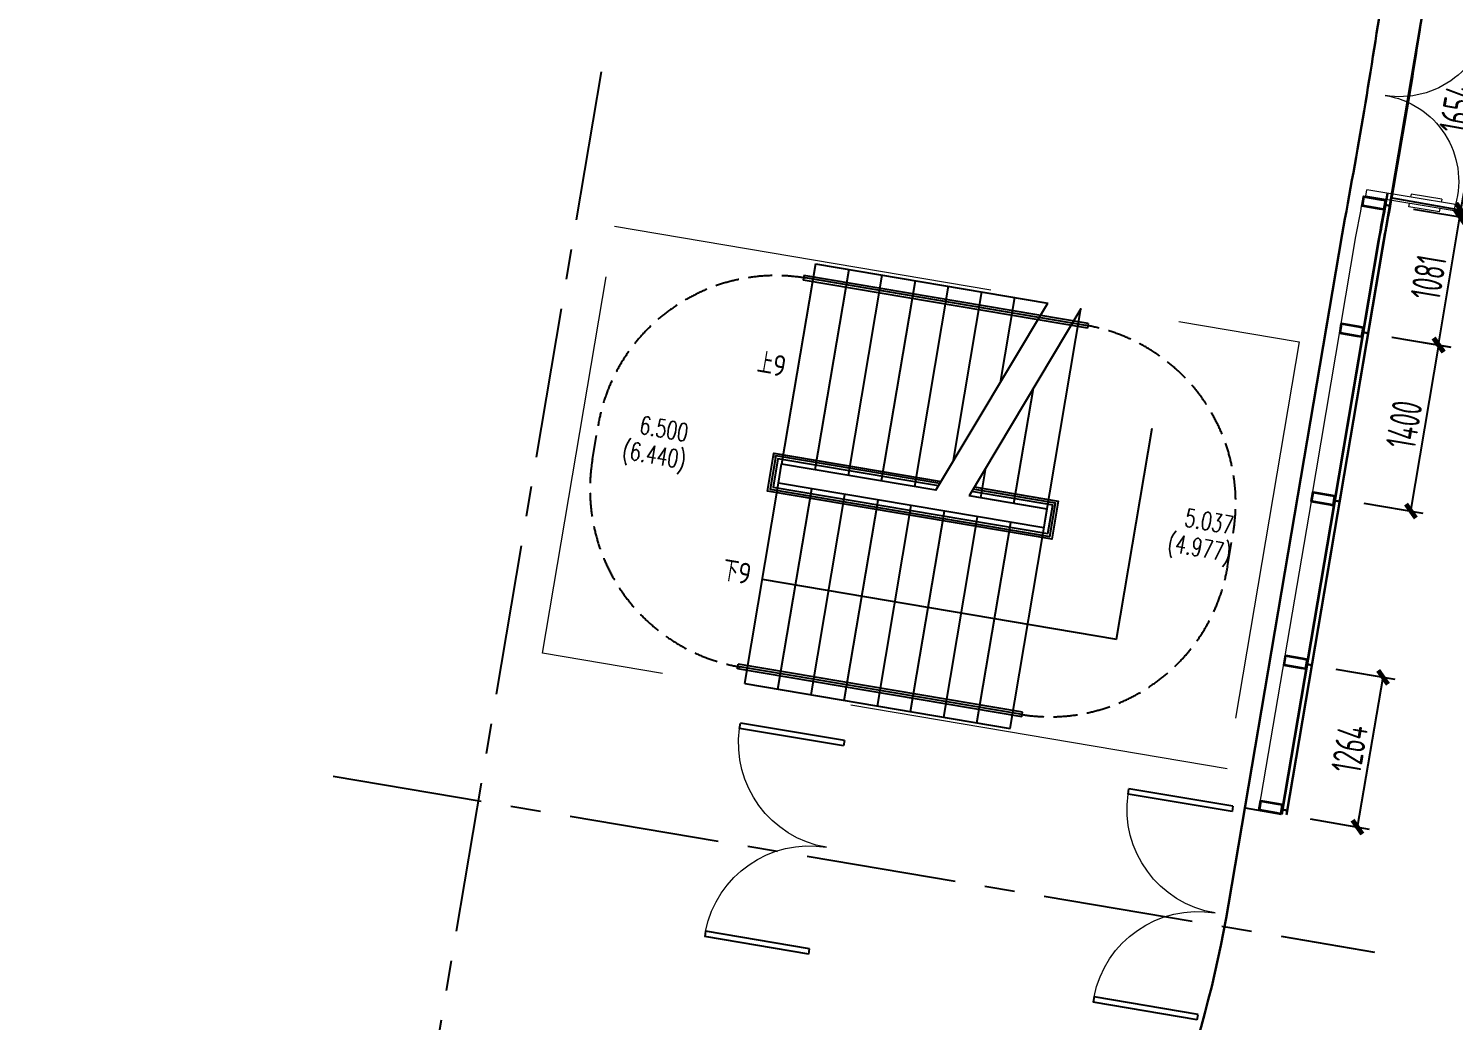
# Model space of a CAD drawing. Extents: x -936 to 12807311, y 101 to 1511157.
# Drawn here: x 12329889 to 12341746, y 1234092 to 1242342 of the extents above; entities that cross this region are included whole.
import ezdxf

# ---------------------------------------------------------------- set-up
doc = ezdxf.new("R2010")
doc.units = 0
doc.header["$LTSCALE"] = 1000
doc.header["$MEASUREMENT"] = 0
for name, pattern in [('PX-GLAZ-F2$0$DASH', [0.35, 0.25, -0.1]), ('PX-ST-F2$0$CENTERX2', [4, 2.5, -0.5, 0.5, -0.5]), ('PX-ST-F2$0$DASH', [0.35, 0.25, -0.1]), ('PX-ST-F2$0$HIDDEN2', [4.7625, 3.175, -1.5875])]:
    doc.linetypes.add(name, pattern=pattern)
for name, color, linetype in [('PX-GLAZ-F2$0$H上层轮廓投影线', 4, 'Continuous'), ('PX-GLAZ-F2$0$PX-GLAZ-F2$0$PX-GLAZ-F2$0$幕墙线', 104, 'Continuous'), ('PX-GLAZ-F2$0$PX-PLAN-F2-T1$0$A-DIMS-150', 1, 'Continuous'), ('PX-GLAZ-F2$0$绿化', 3, 'Continuous'), ('PX-ST-F2$0$A-ANNO-TABL', 73, 'Continuous'), ('PX-ST-F2$0$A-DOTE', 14, 'PX-ST-F2$0$CENTERX2'), ('PX-ST-F2$0$A-GLAZ', 4, 'Continuous'), ('PX-ST-F2$0$A-STRS', 4, 'Continuous'), ('PX-ST-F2$0$DIM_SYMB', 3, 'Continuous'), ('PX-ST-F2$0$PUB_TEXT', 7, 'Continuous'), ('PX-ST-F2$0$WINDOW', 4, 'Continuous')]:
    doc.layers.add(name, color=color, linetype=linetype)
for name, color, linetype, lineweight in [('PX-GLAZ-F2$0$PX-GLAZ-F2$0$_EDO-ALUMINIUM-SECTION', 90, 'Continuous', 30), ('PX-GLAZ-F2$0$PX-GLAZ-F2$0$_EDO-ALUMINIUM-VIEW', 94, 'Continuous', 18), ('PX-GLAZ-F2$0$PX-GLAZ-F2$0$_EDO-GLASS-SECTION', 130, 'Continuous', 30), ('PX-GLAZ-F2$0$PX-GLAZ-F2$0$PX-GLAZ-F2$0$板边线', 36, 'Continuous', 30), ('PX-GLAZ-F2$0$PX-GLAZ-F2$0$WINDOW', 4, 'Continuous', 5), ('PX-ST-F2$0$A-STRS-HDDN', 5, 'PX-ST-F2$0$HIDDEN2', 15)]:
    doc.layers.add(name, color=color, linetype=linetype, lineweight=lineweight)
doc.styles.add('PX-GLAZ-F2$0$PX-PLAN-F2-T1$0$XD2008_T3', font='xd-hzs.shx', dxfattribs={"width": 0.7, "bigfont": 'xd-hztxt.shx'})
doc.styles.add('PX-ST-F2$0$_TCH_DIM', font='SIMPLEX', dxfattribs={"bigfont": 'GBCBIG'})
doc.styles.add('PX-ST-F2$0$Standard', font='gbenor.shx', dxfattribs={"bigfont": 'gbcbig.shx'})
doc.dimstyles.new('PX-GLAZ-F2$0$PX-PLAN-F2-T1$0$XD300$0&&100', dxfattribs={"dimtxt": 250, "dimasz": 100, "dimexe": 100, "dimexo": 200, "dimgap": 50, "dimtad": 1, "dimdec": 0, "dimzin": 0, "dimdsep": 46, "dimtxsty": 'PX-GLAZ-F2$0$PX-PLAN-F2-T1$0$XD2008_T3', "dimblk": 'PX-GLAZ-F2$0$PX-PLAN-F2-T1$0$_ArchTick', "dimcen": 0.09, "dimclrt": 4, "dimazin": 2, "dimtfac": 1, "dimtdec": 0, "dimtix": 1, "dimtmove": 2, "dimatfit": 3, "dimfxl": 0, "dimtolj": 1, "dimtzin": 0, "dimarcsym": 0})

# ---------------------------------------------------------------- blocks, each defined once
blk = doc.blocks.new('PX-ST-F2$0$01-ST-12 F2')
at = {"layer": 'PX-ST-F2$0$A-ANNO-TABL', "linetype": 'PX-ST-F2$0$DASH', "ltscale": 0.8}
for points in [[(12334581, 1238761), (12334628, 1239037)], [(12339867, 1237869), (12339913, 1238145)]]:
    blk.add_lwpolyline(points, dxfattribs=at)
for centre, start, end in [((12336107, 1238787), 80.4236, 170.4236), ((12338434, 1238395), 350.4237, 80.4237), ((12336061, 1238511), 170.4236, 260.4236), ((12338388, 1238118), 260.4237, 350.4237)]:
    blk.add_arc(centre, 1500, start, end, dxfattribs=at)
at = {"layer": 'PX-ST-F2$0$A-STRS'}
for p, q in [((12336437, 1240384, 0), (12336156, 1238718)), ((12336437, 1240384, 0), (12338370, 1240058, 0)), ((12336340, 1240289), (12336334, 1240250)), ((12336714, 1240338), (12336432, 1238671)), ((12336990, 1240291), (12336709, 1238625)), ((12337266, 1240245), (12336985, 1238578)), ((12337542, 1240198), (12337261, 1238532)), ((12337818, 1240152), (12337579, 1238736)), ((12337439, 1238502, 0), (12338370, 1240058)), ((12338094, 1240105), (12337975, 1239397)), ((12338089, 1238392), (12338251, 1239350)), ((12336091, 1238810), (12336084, 1238771)), ((12337439, 1238502), (12336156, 1238718)), ((12337813, 1238439), (12337855, 1238689)), ((12335849, 1236894, 0), (12336130, 1238560)), ((12336125, 1236847), (12336406, 1238514)), ((12338338, 1238188), (12336130, 1238560)), ((12336401, 1236801), (12336682, 1238467)), ((12338365, 1238345), (12337715, 1238455)), ((12336677, 1236754), (12336958, 1238420)), ((12336953, 1236707), (12337234, 1238374)), ((12338057, 1236521, 0), (12338365, 1238345)), ((12337229, 1236661), (12337510, 1238327)), ((12337505, 1236614), (12337786, 1238281)), ((12337781, 1236568), (12338062, 1238234)), ((12335788, 1237016), (12335795, 1237055)), ((12335849, 1236894, 0), (12338057, 1236521, 0))]:
    blk.add_line(p, q, dxfattribs=at)
at = {"layer": 'PX-ST-F2$0$A-STRS', "linetype": 'PX-ST-F2$0$HIDDEN2'}
for p, q in [((12338700, 1239851), (12336334, 1240250)), ((12338704, 1239870), (12336337, 1240270)), ((12338707, 1239890), (12336340, 1240289)), ((12338158, 1236636), (12335791, 1237035)), ((12338161, 1236656), (12335795, 1237055)), ((12338155, 1236616), (12335788, 1237016))]:
    blk.add_line(p, q, dxfattribs=at)
at = {"layer": 'PX-ST-F2$0$A-STRS'}
for points in [[(12338346, 1238233), (12338646, 1240012), (12337715, 1238455)], [(12337759, 1238529), (12338457, 1238411), (12338404, 1238095), (12336037, 1238495), (12336091, 1238810), (12337483, 1238575)], [(12337472, 1238557), (12336107, 1238787), (12336061, 1238511), (12338388, 1238118), (12338434, 1238395), (12337748, 1238510)], [(12337461, 1238538), (12336124, 1238764), (12336084, 1238527), (12338371, 1238141), (12338411, 1238378), (12337737, 1238492)], [(12336130, 1238560), (12336156, 1238718)]]:
    blk.add_lwpolyline(points, dxfattribs=at)
at = {"layer": 'PX-ST-F2$0$A-STRS', "linetype": 'PX-ST-F2$0$HIDDEN2'}
for points in [[(12338707, 1239890), (12338700, 1239851)], [(12338155, 1236616), (12338161, 1236656)]]:
    blk.add_lwpolyline(points, dxfattribs=at)
at = {"layer": 'PX-ST-F2$0$A-STRS-HDDN'}
blk.add_lwpolyline([(12339862, 1236186), (12334167, 1237147), (12334766, 1240697), (12340461, 1239736)], close=True, dxfattribs=at)
at = {"layer": 'PX-ST-F2$0$DIM_SYMB', "elevation": 0}
for points in [[(12336291, 1239516, 0, 0, 0), (12337709, 1239277, 40, 0, 0), (12337857, 1239252, 0, 0, 0)], [(12339239, 1239019, 0, 0, 0), (12338394, 1239161, 40, 0, 0), (12338247, 1239186, 0, 0, 0)]]:
    blk.add_lwpolyline(points, format="xyseb", dxfattribs=at)
for points in [[(12338943, 1237264), (12339239, 1239019)], [(12335995, 1237762), (12338943, 1237264)]]:
    blk.add_lwpolyline(points, dxfattribs=at)
at = {"char_height": 175, "rotation": 350.4236, "style": 'PX-ST-F2$0$Standard'}
for s, insert, attachment_point in [('上9', (12336206, 1239615, 0), 3), ('下9', (12335887, 1237716, 0), 9)]:
    blk.add_mtext_dynamic_manual_height_columns(s, width=1016.71, gutter_width=1750, heights=[0], dxfattribs=dict(at, insert=insert, attachment_point=attachment_point))
blk = doc.blocks.new('PX-ST-F2$0$$DorLib2D$00000002')
for p, q in [((-0.5, 0), (-0.5, 0.4875)), ((-0.475, 0.4875), (-0.5, 0.4875)), ((-0.475, 0), (-0.475, 0.4875)), ((0.475, 0), (0.475, 0.4875)), ((0.475, 0.4875), (0.5, 0.4875)), ((0.5, 0), (0.5, 0.4875)), ((-0.5, 0), (-0.475, 0)), ((0.5, 0), (0.475, 0))]:
    blk.add_line(p, q)
at = {"lineweight": 13}
for centre, start, end in [((-0.4875, 0), 0, 88.53072), ((0.4875, 0), 91.46928, 180)]:
    blk.add_arc(centre, 0.4875, start, end, dxfattribs=at)
blk = doc.blocks.new('PX-ST-F2')
at = {"layer": 'PX-ST-F2$0$A-DOTE', "ltscale": 0.5}
for points in [[(12334654, 1241983), (12333298, 1233947)], [(12332423, 1236123), (12341089, 1234661)]]:
    blk.add_lwpolyline(points, dxfattribs=at)
at = {"layer": 'PX-ST-F2$0$A-GLAZ'}
blk.add_lwpolyline([(12340691, 1239900), (12340026, 1235956)], dxfattribs=at)
blk.add_blockref('PX-ST-F2$0$01-ST-12 F2', (0, 0))
at = {"layer": 'PX-ST-F2$0$WINDOW', "xscale": 1800, "yscale": -1800, "zscale": 200, "rotation": 260.4843192997545}
for p in [(12336530, 1235532), (12339762, 1234986)]:
    blk.add_blockref('PX-ST-F2$0$$DorLib2D$00000002', p, dxfattribs=at)
at = {"layer": 'PX-ST-F2$0$PUB_TEXT', "style": 'PX-ST-F2$0$_TCH_DIM', "width": 0.705882}
for s, p in [('6.500', (12334965, 1238975)), ('(6.440)', (12334822, 1238769)), ('5.037', (12339501, 1238204)), ('(4.977)', (12339359, 1237998))]:
    blk.add_text(s, height=148.8, rotation=350, dxfattribs=at).set_placement(p)
blk = doc.blocks.new('PX-GLAZ-F2$0$PX-GLAZ-F2$0$$DorLib2D$00000011')
for p, q in [((-0.5333, 0.4576), (-0.5333, -0.009)), ((-0.5333, 0.4576), (-0.5, 0.4576)), ((-0.5, 0.4576), (-0.5, -0.009)), ((0.5001, 0.4709), (0.5001, 0.0042)), ((0.5334, 0.4709), (0.5001, 0.4709)), ((0.5334, 0.4709), (0.5334, 0.0042)), ((-0.55, 0.3829), (-0.5333, 0.3829)), ((-0.4833, 0.3829), (-0.5, 0.3829)), ((0.4834, 0.3962), (0.5001, 0.3962)), ((0.5501, 0.3962), (0.5334, 0.3962)), ((0.4834, 0.2346), (0.5001, 0.2346)), ((0.5501, 0.2346), (0.5334, 0.2346)), ((-0.55, 0.2213), (-0.5333, 0.2213)), ((-0.4833, 0.2213), (-0.5, 0.2213)), ((0.5334, 0.0042), (0.5001, 0.0042)), ((-0.5333, -0.009), (-0.5, -0.009))]:
    blk.add_line(p, q)
at = {"lineweight": 13}
for p, q in [((-0.55, 0.3829), (-0.55, 0.2213)), ((-0.4833, 0.3829), (-0.4833, 0.2213)), ((0.4834, 0.3962), (0.4834, 0.2346)), ((0.5501, 0.3962), (0.5501, 0.2346))]:
    blk.add_line(p, q, dxfattribs=at)
for centre, radius, start, end in [((-0.4495, 0.0109), 0.4496, 359.14966, 96.44547), ((0.4685, 0.0035), 0.4685, 86.13105, 179.90772)]:
    blk.add_arc(centre, radius, start, end, dxfattribs=at)
blk = doc.blocks.new('PX-GLAZ-F2$0$PX-GLAZ-F2$0$标准块')
at = {"layer": 'PX-GLAZ-F2$0$PX-GLAZ-F2$0$_EDO-ALUMINIUM-SECTION'}
blk.add_line((0, 0), (0, -46, 0), dxfattribs=at)
at = {"layer": 'PX-GLAZ-F2$0$PX-GLAZ-F2$0$_EDO-ALUMINIUM-SECTION', "extrusion": (1.58294e-17, 0.001776, 0.999998)}
for points in [[(40, -49), (40, -85), (40, -233), (-40, -233), (-40, -85), (-40, -46), (40, -46)], [(37, -49), (37, -85), (37, -85), (37, -230), (-37, -230), (-37, -85), (-37, -85), (-37, -49), (37, -49)]]:
    blk.add_lwpolyline(points, close=True, dxfattribs=at)
blk = doc.blocks.new('*U510')
at = {"layer": 'PX-GLAZ-F2$0$PX-GLAZ-F2$0$_EDO-ALUMINIUM-SECTION', "extrusion": (2.64852e-07, 4.66184e-05, 1), "xscale": -1, "rotation": 179.6744779348332}
blk.add_blockref('PX-GLAZ-F2$0$PX-GLAZ-F2$0$标准块', (46, 0, 0), dxfattribs=at)
blk = doc.blocks.new('PX-GLAZ-F2$0$PX-PLAN-F2-T1$0$_ArchTick')
at = {"color": 0, "linetype": 'ByBlock', "const_width": 0.4}
blk.add_lwpolyline([(-0.5, -0.5), (0.5, 0.5)], dxfattribs=at)
blk = doc.blocks.new('*D565')
at = {"layer": 'Defpoints', "color": 0, "transparency": 16777216}
for p in [(12340570, 1237047, 8), (12341160, 1236946), (12340357, 1235801)]:
    blk.add_point(p, dxfattribs=at)
at = {"layer": 'PX-GLAZ-F2$0$PX-PLAN-F2-T1$0$A-DIMS-150', "color": 0, "lineweight": -2, "transparency": 16777216}
for p, q in [((12340767, 1237014), (12341258, 1236930)), ((12340947, 1235700), (12341160, 1236946)), ((12340554, 1235768), (12341045, 1235684))]:
    blk.add_line(p, q, dxfattribs=at)
at = {"layer": 'PX-GLAZ-F2$0$PX-PLAN-F2-T1$0$A-DIMS-150', "color": 0, "lineweight": -2, "transparency": 16777216, "xscale": 100, "yscale": 100, "zscale": 100}
for p, rotation in [((12341160, 1236946), 80.29801232075924), ((12340947, 1235700), 260.2980123207593)]:
    blk.add_blockref('PX-GLAZ-F2$0$PX-PLAN-F2-T1$0$_ArchTick', p, dxfattribs=dict(at, rotation=rotation))
at = {"layer": 'PX-GLAZ-F2$0$PX-PLAN-F2-T1$0$A-DIMS-150', "color": 4, "transparency": 16777216, "insert": (12340881, 1236353), "char_height": 250, "attachment_point": 5, "rotation": 80.298, "style": 'PX-GLAZ-F2$0$PX-PLAN-F2-T1$0$XD2008_T3'}
blk.add_mtext('\\A1;1264', dxfattribs=at)
blk = doc.blocks.new('*D567')
at = {"layer": 'Defpoints', "color": 0, "transparency": 16777216}
for p in [(12341035, 1239809, 41), (12341624, 1239709), (12340802, 1238428, 41)]:
    blk.add_point(p, dxfattribs=at)
at = {"layer": 'PX-GLAZ-F2$0$PX-PLAN-F2-T1$0$A-DIMS-150', "color": 0, "lineweight": -2, "transparency": 16777216}
for p, q in [((12341233, 1239775), (12341723, 1239693)), ((12341392, 1238329), (12341624, 1239709)), ((12341000, 1238395), (12341490, 1238312))]:
    blk.add_line(p, q, dxfattribs=at)
at = {"layer": 'PX-GLAZ-F2$0$PX-PLAN-F2-T1$0$A-DIMS-150', "color": 0, "lineweight": -2, "transparency": 16777216, "xscale": 100, "yscale": 100, "zscale": 100}
for p, rotation in [((12341624, 1239709), 80.42466920029328), ((12341392, 1238329), 260.4246692002932)]:
    blk.add_blockref('PX-GLAZ-F2$0$PX-PLAN-F2-T1$0$_ArchTick', p, dxfattribs=dict(at, rotation=rotation))
at = {"layer": 'PX-GLAZ-F2$0$PX-PLAN-F2-T1$0$A-DIMS-150', "color": 4, "transparency": 16777216, "insert": (12341335, 1239048), "char_height": 250, "attachment_point": 5, "rotation": 80.4247, "style": 'PX-GLAZ-F2$0$PX-PLAN-F2-T1$0$XD2008_T3'}
blk.add_mtext('\\A1;1400', dxfattribs=at)
blk = doc.blocks.new('*D568')
at = {"layer": 'Defpoints', "color": 0, "transparency": 16777216}
for p in [(12341214, 1240875, 41), (12341800, 1240776), (12341035, 1239809, 41)]:
    blk.add_point(p, dxfattribs=at)
at = {"layer": 'PX-GLAZ-F2$0$PX-PLAN-F2-T1$0$A-DIMS-150', "color": 0, "lineweight": -2, "transparency": 16777216}
for p, q in [((12341412, 1240841), (12341898, 1240760)), ((12341621, 1239710), (12341800, 1240776)), ((12341233, 1239776), (12341719, 1239694))]:
    blk.add_line(p, q, dxfattribs=at)
at = {"layer": 'PX-GLAZ-F2$0$PX-PLAN-F2-T1$0$A-DIMS-150', "color": 0, "lineweight": -2, "transparency": 16777216, "xscale": 100, "yscale": 100, "zscale": 100}
for p, rotation in [((12341800, 1240776), 80.46843967127589), ((12341621, 1239710), 260.4684396712759)]:
    blk.add_blockref('PX-GLAZ-F2$0$PX-PLAN-F2-T1$0$_ArchTick', p, dxfattribs=dict(at, rotation=rotation))
at = {"layer": 'PX-GLAZ-F2$0$PX-PLAN-F2-T1$0$A-DIMS-150', "color": 4, "transparency": 16777216, "insert": (12341538, 1240272), "char_height": 250, "attachment_point": 5, "rotation": 80.4684, "style": 'PX-GLAZ-F2$0$PX-PLAN-F2-T1$0$XD2008_T3'}
blk.add_mtext('\\A1;1081', dxfattribs=at)
blk = doc.blocks.new('*D569')
at = {"layer": 'Defpoints', "color": 0, "transparency": 16777216}
for p in [(12341312, 1242601, 41), (12342099, 1242460), (12341021, 1240973, 41)]:
    blk.add_point(p, dxfattribs=at)
at = {"layer": 'PX-GLAZ-F2$0$PX-PLAN-F2-T1$0$A-DIMS-150', "color": 0, "lineweight": -2, "transparency": 16777216}
for p, q in [((12341509, 1242566), (12342197, 1242442)), ((12341808, 1240832), (12342099, 1242460)), ((12341218, 1240938), (12341906, 1240815))]:
    blk.add_line(p, q, dxfattribs=at)
at = {"layer": 'PX-GLAZ-F2$0$PX-PLAN-F2-T1$0$A-DIMS-150', "color": 0, "lineweight": -2, "transparency": 16777216, "xscale": 100, "yscale": 100, "zscale": 100}
for p, rotation in [((12342099, 1242460), 79.85495814286803), ((12341808, 1240832), 259.854958142868)]:
    blk.add_blockref('PX-GLAZ-F2$0$PX-PLAN-F2-T1$0$_ArchTick', p, dxfattribs=dict(at, rotation=rotation))
at = {"layer": 'PX-GLAZ-F2$0$PX-PLAN-F2-T1$0$A-DIMS-150', "color": 4, "transparency": 16777216, "insert": (12341781, 1241677), "char_height": 250, "attachment_point": 5, "rotation": 79.855, "style": 'PX-GLAZ-F2$0$PX-PLAN-F2-T1$0$XD2008_T3'}
blk.add_mtext('\\A1;1654', dxfattribs=at)
blk = doc.blocks.new('PX-GLAZ-F2')
at = {"layer": 'PX-GLAZ-F2$0$绿化', "ltscale": 100}
h = blk.add_hatch(dxfattribs=at)
h.set_pattern_fill('CROSS', color=256, scale=200)
h.set_pattern_definition([(0, (0, 0), (317.5, 317.5), [158.75, -476.25]), (90, (79.38, -79.38), (-317.5, 317.5), [158.75, -476.25])])
edge = h.paths.add_edge_path()
edge.add_spline(control_points=[(12248706, 1227659.1), (12249131.2, 1228506.9), (12249645.7, 1229303.6), (12250243.3, 1230039.9)], knot_values=[0, 0, 0, 0, 0.216924, 0.216924, 0.216924, 0.216924], weights=[1, 0.9960825, 0.9960825, 1], degree=3, periodic=0)
edge.add_spline(control_points=[(12250243.3, 1230039.9), (12252309.9, 1232880.9), (12254376.5, 1235721.8), (12256443.1, 1238562.8)], knot_values=[0.216924, 0.216924, 0.216924, 0.216924, 1.216924, 1.216924, 1.216924, 1.216924], weights=[1, 1, 1, 1], degree=3, periodic=0)
edge.add_spline(control_points=[(12256443.1, 1238562.8), (12256855.1, 1239129.1), (12257479, 1239447.2), (12258179.2, 1239448.1)], knot_values=[1.216924, 1.216924, 1.216924, 1.216924, 2.1576116, 2.1576116, 2.1576116, 2.1576116], weights=[1, 0.9276084, 0.9276084, 1], degree=3, periodic=0)
edge.add_spline(control_points=[(12258179.2, 1239448.1), (12258879.5, 1239448.9), (12259504.2, 1239132.3), (12259917.5, 1238567)], knot_values=[2.1576116, 2.1576116, 2.1576116, 2.1576116, 3.0982992, 3.0982992, 3.0982992, 3.0982992], weights=[1, 0.9276084, 0.9276084, 1], degree=3, periodic=0)
edge.add_spline(control_points=[(12259917.5, 1238567), (12260548, 1237710.5), (12261178.5, 1236854), (12261808.9, 1235997.5)], knot_values=[3.0982992, 3.0982992, 3.0982992, 3.0982992, 4.0982992, 4.0982992, 4.0982992, 4.0982992], weights=[1, 1, 1, 1], degree=3, periodic=0)
edge.add_spline(control_points=[(12261808.9, 1235997.5), (12263521.2, 1233671.3), (12265804.9, 1231902.8), (12268485.4, 1230826.9)], knot_values=[4.0982992, 4.0982992, 4.0982992, 4.0982992, 4.6528594, 4.6528594, 4.6528594, 4.6528594], weights=[1, 0.9745357, 0.9745357, 1], degree=3, periodic=0)
edge.add_spline(control_points=[(12268485.4, 1230826.9), (12268662.4, 1231007.2), (12268731.6, 1231250.2), (12268676.3, 1231496.7)], knot_values=[4.6528594, 4.6528594, 4.6528594, 4.6528594, 5.6498533, 5.6498533, 5.6498533, 5.6498533], weights=[1, 0.9188681, 0.9188681, 1], degree=3, periodic=0)
edge.add_spline(control_points=[(12268676.3, 1231496.7), (12268617.1, 1231738.6), (12268468.8, 1231938.7), (12268254.4, 1232065.5)], knot_values=[5.6498533, 5.6498533, 5.6498533, 5.6498533, 6.4465126, 6.4465126, 6.4465126, 6.4465126], weights=[1, 0.9478068, 0.9478068, 1], degree=3, periodic=0)
edge.add_spline(control_points=[(12268254.4, 1232065.5), (12267103.1, 1232776.1), (12266083.6, 1233665.5), (12265223.4, 1234709.7)], knot_values=[6.4465126, 6.4465126, 6.4465126, 6.4465126, 6.7752636, 6.7752636, 6.7752636, 6.7752636], weights=[1, 0.9910138, 0.9910138, 1], degree=3, periodic=0)
edge.add_spline(control_points=[(12265223.4, 1234709.7), (12264096, 1236051.5), (12262129.6, 1238391.9), (12260372, 1242231), (12256480.6, 1243543.3), (12252849.4, 1241495), (12250340.6, 1238037), (12248070.6, 1234565), (12247519.7, 1230670.2), (12248353, 1228555.3), (12248706, 1227659.1)], knot_values=[6.7752636, 6.7752636, 6.7752636, 6.7752636, 5292.8749688, 9226.3852839, 12034.2999802, 16515.783225, 20509.8368597, 24941.2220346, 28831.152857, 31691.1016259, 31691.1016259, 31691.1016259, 31691.1016259], weights=[1, 1, 1, 1, 1, 1, 1, 1, 1, 1, 1], degree=3, periodic=0)
edge = h.paths.add_edge_path()
edge.add_line((12350572.1, 1250171.9), (12345847.5, 1250548.3))
edge.add_line((12345847.5, 1250548.3), (12342141.8, 1229321))
edge.add_arc((12336175.4, 1230692.1), 6121.9, 302.60421, 347.05847, ccw=False)
edge.add_arc((12345389.7, 1216855.3), 10503.8, 124.27677, 148.99986)
edge.add_arc((12344287.8, 1217517.4), 9218.3, 148.99986, 195.78563)
edge.add_arc((12226671.4, 1184267.2), 113007.7, 14.3349, 15.785626, ccw=False)
edge.add_arc((12324166, 1209181.5), 12380.1, -17.80782, 14.3349, ccw=False)
edge.add_line((12335952.9, 1205395.4), (12334257.7, 1200117.8))
edge.add_arc((12334246.6, 1197712), 2405.9, 11.27506, 89.73573, ccw=False)
edge.add_arc((12335021.7, 1197866.5), 1615.6, -9.56278, 11.27506, ccw=False)
edge.add_arc((12318788.1, 1200601.3), 18077.9, 349.66451, 350.43722, ccw=False)
edge.add_line((12336572.7, 1197357.9), (12337158.7, 1197228.4))
edge.add_line((12337158.7, 1197228.4), (12338932.8, 1205257.3))
edge.add_arc((12331756, 1206843.1), 7350, 347.53975, 385.14259)
edge.add_line((12338409.6, 1209966), (12337135.1, 1212681.5))
edge.add_arc((12343155, 1215506.9), 6650, 136.3842, 205.14259, ccw=False)
edge.add_line((12338340.5, 1220094.1), (12341350.4, 1223253.1))
edge.add_arc((12336029.1, 1228323.2), 7350, 316.3842, 350.09754)
edge.add_line((12343269.6, 1227059.2), (12347090.2, 1248944.5))
edge.add_line((12347090.2, 1248944.5), (12351754.6, 1248573))
edge.add_arc((12350316, 1248745.8), 1448.9, 353.14964, 439.81841)
edge = h.paths.add_edge_path()
edge.add_line((12329890.5, 1220636.8), (12332760, 1212631.4))
edge.add_line((12332760, 1212631.4), (12329676.6, 1211775.2))
edge.add_line((12329676.6, 1211775.2), (12331314.6, 1212230))
edge.add_line((12331314.6, 1212230), (12332557.8, 1207752.6))
edge.add_line((12332557.8, 1207752.6), (12330392.5, 1207151.4))
edge.add_arc((12335853.3, 1214426.6), 9096.6, 186.95866, 233.10806, ccw=False)
edge.add_arc((12340898.8, 1215042.4), 14179.5, 162.97302, 186.95866, ccw=False)
edge.add_arc((12329376.2, 1218571.1), 2128.8, 76.01983, 162.97302, ccw=False)
edge = h.paths.add_edge_path()
edge.add_spline(control_points=[(12297159.8, 1230058.2), (12297328.4, 1230848.4), (12297611.5, 1232175), (12298661.8, 1234113.7), (12300752.4, 1233643.1), (12302179.5, 1231710.5), (12305502.7, 1231446.7), (12308858, 1230950.4), (12312135.6, 1229259.9), (12315220.2, 1226420), (12318080.9, 1222865.1), (12322418.9, 1219690.6), (12322542.4, 1214282.7), (12320895.5, 1209063.7), (12315723.8, 1207150.9), (12311909, 1207413.1), (12309758.9, 1207758.4), (12309129.1, 1207859.5), (12310995.9, 1207584.2), (12312844.4, 1207963.6), (12314451.8, 1208952), (12317354.8, 1210737), (12318732.3, 1213854), (12318097.8, 1217202.3), (12317569.7, 1221919.1), (12314841.7, 1225803.1), (12310583.9, 1227900.3), (12307035.2, 1229914.1), (12303029.1, 1230689.2), (12298985.3, 1230144.5), (12298893.7, 1229984.7), (12298802.1, 1229824.9), (12298710.5, 1229665.1), (12298697.1, 1229625.6), (12298683.7, 1229586), (12298670.3, 1229546.5), (12298166.8, 1229717.1), (12297663.3, 1229887.7), (12297159.8, 1230058.2)], knot_values=[0, 0, 0, 0, 2509.7004078, 4213.3598332, 5630.1776835, 7984.5189108, 11137.8176945, 14924.0914678, 18297.5573608, 21965.6588708, 27403.8026942, 32175.7889264, 37032.3805134, 42474.2608416, 47438.6991661, 52055.119781, 53967.6326245, 53967.6326245, 53967.6326245, 53968.3303403, 53968.3303403, 53968.3303403, 53969.5371147, 53969.5371147, 53969.5371147, 53970.5387264, 53970.5387264, 53970.5387264, 53971.188756, 53971.188756, 53971.188756, 53972.188756, 53972.188756, 53972.188756, 53973.188756, 53973.188756, 53973.188756, 53974.188756, 53974.188756, 53974.188756, 53974.188756], weights=[1, 1, 1, 1, 1, 1, 1, 1, 1, 1, 1, 1, 1, 1, 1, 1, 1, 1, 0.9598425, 0.9598425, 1, 0.8822789, 0.8822789, 1, 0.9181306, 0.9181306, 1, 0.9650973, 0.9650973, 1, 1, 1, 1, 1, 1, 1, 1, 1, 1], degree=3, periodic=0)
edge = h.paths.add_edge_path()
edge.add_arc((12264417, 1231062), 31784.2, 288.69408, 306.13039)
edge.add_arc((12282712.2, 1205688.8), 536.1, 326.20587, 388.29705)
edge.add_arc((12282257.3, 1205342), 1104.7, 32.95484, 44.08798)
edge.add_arc((12296904.8, 1178998.3), 30446.8, 117.06634, 124.81688)
edge.add_arc((12270335.2, 1229379), 26995.3, 242.81788, 289.89359, ccw=False)
edge.add_arc((12269712.4, 1219643.1), 18465.3, 214.97876, 230.64533, ccw=False)
edge.add_arc((12280518, 1228316.3), 32304.1, 208.46123, 216.59643, ccw=False)
edge.add_line((12252118.2, 1212921.4), (12251073.7, 1212284.2))
edge.add_arc((12251548.3, 1211765), 703.4, 132.4299, 196.5559)
edge.add_arc((12269478.4, 1221332.5), 21012.7, 207.7011, 284.11957)
edge = h.paths.add_edge_path()
edge.add_arc((12233920.3, 1265851.6), 16144.8, -7.15606, 23.05907, ccw=False)
edge.add_arc((12272144.2, 1259604.6), 22605.3, 169.19974, 186.44518)
edge.add_line((12249681.8, 1257067.1), (12250208.3, 1252638.7))
edge.add_line((12250208.3, 1252638.7), (12250862.7, 1252716.6))
edge.add_arc((12273478.7, 1255109.2), 22742.2, 165.02933, 186.03914, ccw=False)
edge.add_arc((12521635.5, 1188752), 279617.8, 164.395979, 165.029333, ccw=False)
edge.add_arc((12246304.4, 1265646.6), 6249.3, 344.39598, 373.49578)
edge.add_arc((12241392.1, 1264467.7), 11301.1, 13.49578, 45.22187)
edge.add_line((12249352.2, 1272489.7), (12248777.5, 1272176.5))
edge.add_spline(control_points=[(12272311.3, 1185673.5), (12273059.3, 1190105.5), (12273807.4, 1194537.4), (12273916.6, 1195057.1), (12273551.9, 1195443.1), (12273187.2, 1195829.1), (12272662.2, 1195749.5), (12269776.4, 1195164.7), (12266890.5, 1194579.8), (12265653.8, 1194222), (12265338.4, 1192973.8), (12264835.5, 1189992.8), (12264332.5, 1187011.7), (12264187.7, 1185999.1), (12265170.5, 1185715.3), (12268131.7, 1185215.7), (12271092.9, 1184716.1), (12272121.2, 1184661.4), (12272311.3, 1185673.5)], knot_values=[0, 0, 0, 1, 1, 1.9642314, 1.9642314, 2.9284628, 2.9284628, 3.9284628, 3.9284628, 4.9701511, 4.9701511, 5.9701511, 5.9701511, 7.4018385, 7.4018385, 8.4018385, 8.4018385, 9.840172, 9.840172, 9.840172], weights=[1, 1, 1, 0.886016, 1, 0.886016, 1, 1, 1, 0.8673994, 1, 1, 1, 0.7545398, 1, 1, 1, 0.7523549, 1], degree=2, periodic=0)
at = {"layer": 'PX-GLAZ-F2$0$H上层轮廓投影线', "linetype": 'PX-GLAZ-F2$0$DASH', "ltscale": 100}
blk.add_line((12340011.4, 1235859.9), (12340312.3, 1235808.9, 41.4), dxfattribs=at)
at = {"layer": 'PX-GLAZ-F2$0$PX-GLAZ-F2$0$_EDO-ALUMINIUM-VIEW', "elevation": 41.4}
for points in [[(12340562.5, 1238407.9), (12340934.4, 1240611.4, 0.0016349), (12340997.4, 1240950.8, 0.0016349)], [(12340746.9, 1238375.6), (12341118.7, 1240578.4, 0.0016392), (12341182.1, 1240919.9, 0.0016392)]]:
    blk.add_lwpolyline(points, format="xyb", dxfattribs=at)
for points in [[(12340127.8, 1235840.2), (12340563.5, 1238407.6)], [(12340312.3, 1235808.9), (12340747.7, 1238375.4)]]:
    blk.add_lwpolyline(points, dxfattribs=at)
at = {"layer": 'PX-GLAZ-F2$0$PX-GLAZ-F2$0$_EDO-GLASS-SECTION', "elevation": 41.4}
for points in [[(12340357.2, 1235801.2), (12352887.6, 1309653.9)], [(12340317.8, 1235807.9), (12340753.2, 1238374.5)]]:
    blk.add_lwpolyline(points, dxfattribs=at)
blk.add_lwpolyline([(12340752.8, 1238374.6), (12341124.6, 1240577.4, 0.0024237), (12341198.2, 1240970.8)], format="xyb", dxfattribs=at)
at = {"layer": 'PX-GLAZ-F2$0$PX-GLAZ-F2$0$_EDO-GLASS-SECTION'}
blk.add_lwpolyline([(12340796.3, 1238396.1), (12341163.2, 1240570.5, 0.0024242), (12341237, 1240964.4)], format="xyb", dxfattribs=at)
at = {"layer": 'PX-GLAZ-F2$0$PX-GLAZ-F2$0$PX-GLAZ-F2$0$幕墙线'}
blk.add_lwpolyline([(12341511.4, 1242634.2, -0.009871), (12341163.2, 1240570.3), (12340716.7, 1237924.3), (12340356.5, 1235801.4)], format="xyb", dxfattribs=at)
at = {"layer": 'PX-GLAZ-F2$0$PX-GLAZ-F2$0$PX-GLAZ-F2$0$板边线', "color": 30}
blk.add_lwpolyline([(12269133.6, 1236043.1, 0.1988835), (12281036.8, 1233014.5, -0.0001541), (12283116.2, 1233314.2, 0.0001439), (12288947.2, 1234154.8, 0.0125123), (12291000.2, 1234504, 0.0111214), (12291701.7, 1234657.7, 0.0125123), (12293712.6, 1235199.1, 0.0088247), (12293720.9, 1235201.6, 0.0317934), (12297245.9, 1236526.4, -0.1307427), (12304524.1, 1237586.3, -0.0753554), (12308660.7, 1236460, -0.1533826), (12315103.3, 1230802, 0.1038591), (12317447.3, 1228135.3, 0.1801654), (12327619.8, 1225141.4, 0.0517067), (12330705, 1225682.4, 0.0909112), (12333826.3, 1227222), (12336120.8, 1228928.7, 0.1931409), (12339875.3, 1235057.3), (12340371.6, 1237982.8), (12340818.6, 1240631.9, 0.0099037), (12341165.7, 1242689)], format="xyb", dxfattribs=at)
at = {"layer": 'PX-GLAZ-F2$0$PX-GLAZ-F2$0$PX-GLAZ-F2$0$板边线'}
blk.add_lwpolyline([(12269133.6, 1236043.1, 0.1988835), (12281036.8, 1233014.5, -0.0001541), (12283116.2, 1233314.2, 0.0001439), (12288947.2, 1234154.8, 0.0125123), (12291000.2, 1234504, 0.0111214), (12291701.7, 1234657.7, 0.0125123), (12293712.6, 1235199.1, 0.0088247), (12293720.9, 1235201.6, 0.0317934), (12297245.9, 1236526.4, -0.1307427), (12304524.1, 1237586.3, -0.0753554), (12308660.7, 1236460, -0.1533826), (12315103.3, 1230802, 0.1038591), (12317447.3, 1228135.3, 0.1801654), (12327619.8, 1225141.4, 0.0517067), (12330705, 1225682.4, 0.0909112), (12333826.3, 1227222), (12336120.8, 1228928.7, 0.1931409), (12339875.3, 1235057.3), (12340371.6, 1237982.8), (12340818.6, 1240631.9, 0.0099037), (12341165.7, 1242689)], format="xyb", dxfattribs=at)
at = {"color": 0, "linetype": 'ByBlock', "lineweight": -2}
for p, rotation in [((12341027.8, 1239763.6, 41.4), 80.42191711703035), ((12340791.1, 1238362.1, -0.6), 80.42191711703035), ((12340562, 1237002.3, 8.2), 80.42191711703035), ((12340356, 1235794.3, 15.6), 80.37044779397276)]:
    blk.add_blockref('*U510', p, dxfattribs=dict(at, rotation=rotation))
at = {"layer": 'PX-GLAZ-F2$0$PX-GLAZ-F2$0$_EDO-ALUMINIUM-SECTION', "extrusion": (-0.02723, -0.173692, 0.984424), "rotation": 269.3453516404285}
blk.add_blockref('PX-GLAZ-F2$0$PX-GLAZ-F2$0$标准块', (12000117.8, 3088443.1, -551538.7), dxfattribs=at)
at = {"layer": 'PX-GLAZ-F2$0$PX-GLAZ-F2$0$WINDOW', "xscale": -1600, "yscale": 1600, "zscale": 1600, "rotation": 260.5898369948465}
blk.add_blockref('PX-GLAZ-F2$0$PX-GLAZ-F2$0$$DorLib2D$00000011', (12341170.3, 1241786.2, 41.4), dxfattribs=at)
at = {"layer": 'PX-GLAZ-F2$0$PX-PLAN-F2-T1$0$A-DIMS-150'}
for p1, p2, distance, picture, middle in [((12341020.9, 1240973, 41.4), (12341312.2, 1242600.8, 41.4), -799.3, '*D569', (12341781.1, 1241676.9)), ((12341035.4, 1239808.6, 41.4), (12341214.4, 1240874.6, 41.5), -593.6, '*D568', (12341537.7, 1240272.3)), ((12340802.5, 1238428.2, 41.4), (12341035.3, 1239808.7, 41.4), -597.4, '*D567', (12341335.5, 1239048.1)), ((12340356.5, 1235801.4), (12340569.5, 1237047.4, 8.2), -599, '*D565', (12340880.9, 1236352.9))]:
    dim = blk.add_aligned_dim(p1=p1, p2=p2, distance=distance, dimstyle='PX-GLAZ-F2$0$PX-PLAN-F2-T1$0$XD300$0&&100', dxfattribs=at)
    dim.commit()
    dim.dimension.update_dxf_attribs({"geometry": picture, "text_midpoint": middle})

msp = doc.modelspace()

# ---------------------------------------------------------------- block references
for name in ['PX-GLAZ-F2', 'PX-ST-F2']:
    msp.add_blockref(name, (0, 0))

doc.saveas('drawing.dxf')
